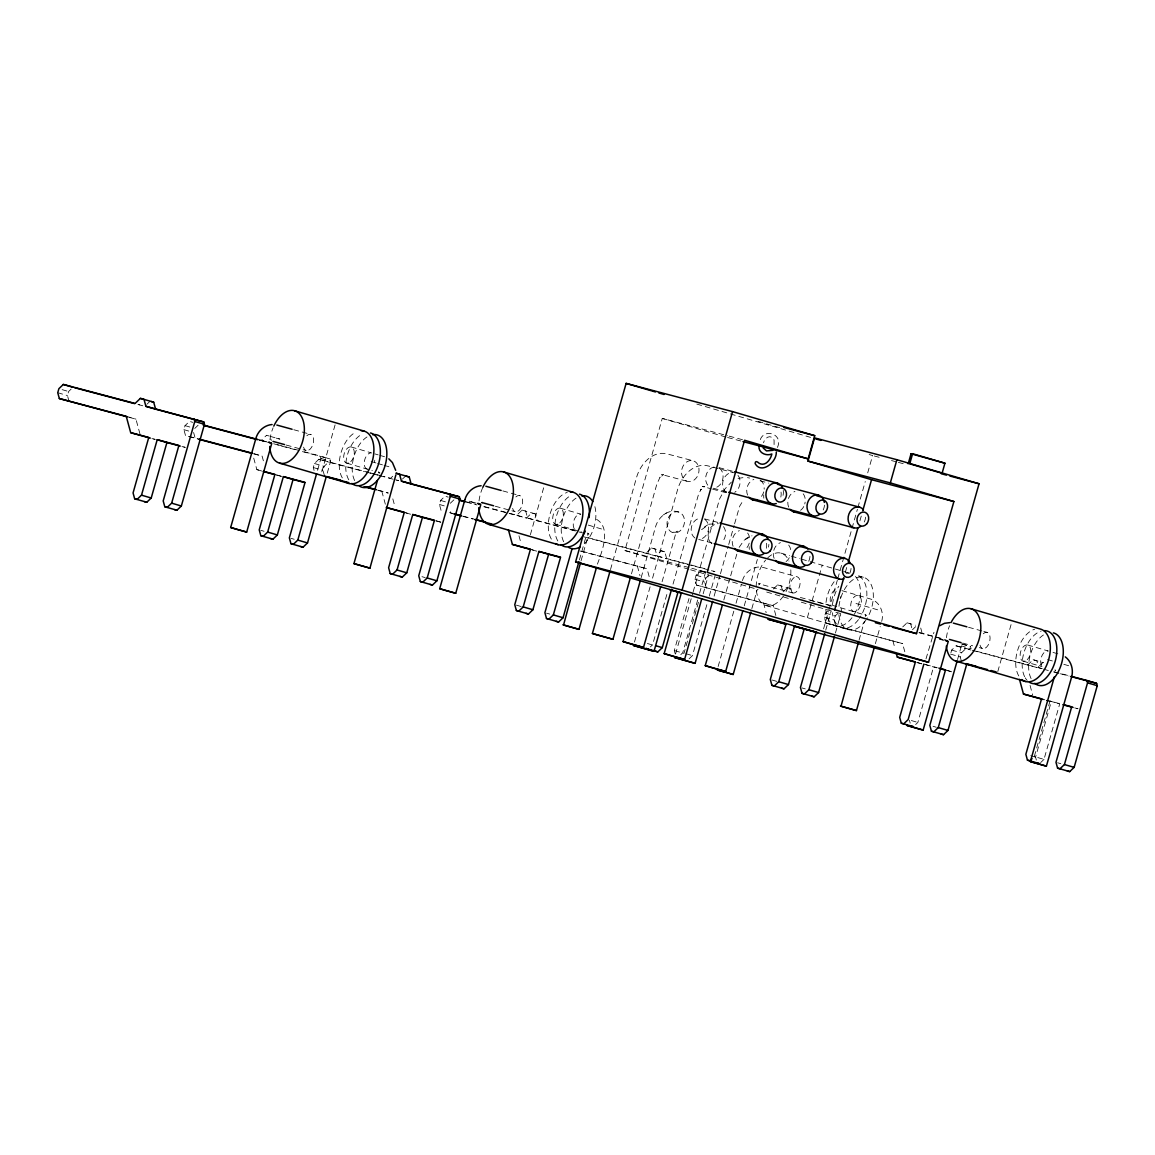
<?xml version="1.0" encoding="UTF-8"?>
<svg xmlns="http://www.w3.org/2000/svg" width="1155" height="1155" viewBox="0 0 1155 1155"><rect width="100%" height="100%" fill="white"/><g stroke="black" fill="none" stroke-linecap="round" stroke-linejoin="round"><path stroke-width="0.75" stroke-dasharray="5 3.75" d="M774.081 444.574L774.095 440.604A5.053 4.071 -75.1 0 0 772.06 437.399C768.219 435.045 764.278 439.131 763.513 442.784M777.431 447.433C784.086 433.111 761.636 427.321 759.73 442.134M881.684 621.376C884.254 612.684 879.995 602 871.014 599.156L841.187 590.422M69.04 401.406L67.452 395.559L68.593 391.531L73.039 387.286M185.493 435.493L183.905 429.66L185.045 425.618L189.492 421.373L192.726 422.326M314.088 470.46L313.294 467.53L314.434 463.502L318.881 459.257L368.402 472.395M317.538 470.316L320.917 458.405L320.282 456.066L301.34 451.042M321.812 471.832L335.21 424.463M324.584 476.221L322.996 470.374L324.136 466.346L328.583 462.101L364.446 471.615M327.24 473.16L330.619 461.249L329.984 458.91L320.282 456.066M441.037 510.308L439.449 504.461L440.589 500.433L445.036 496.188L448.27 497.141M530.376 534.722L543.774 487.352M579.42 559.886L585.686 537.754M581.081 560.724L587.938 536.498L587.548 533.033L588.935 534.188L588.14 533.798M597.424 564.145C602.145 551.051 612.8 525.193 593.555 517.916M610.49 569.588L636.376 478.083C639.87 464.729 652.257 450.002 667.475 454.002L693.592 460.917A10.698 8.59 -75.1 0 1 695.628 478.69A10.698 8.59 -75.1 0 1 681.609 473.608A10.698 8.59 -75.1 0 1 693.592 460.917M688.871 569.271L624.884 550.531L662.263 418.413L727.448 435.709M631.467 573.847L656.805 484.277L660.097 477.116L659.476 478.011L663.706 474.402L661.238 474.402L686.951 481.231M641.169 577.63L655.347 527.575C657.744 517.556 667.994 508.272 678.692 512.026A10.698 8.59 -75.1 0 1 681.464 529.539A10.698 8.59 -75.1 0 1 667.171 525.366A10.698 8.59 -75.1 0 1 678.692 512.026M634.47 642.05L650.106 586.798M652.546 578.164L677.465 490.11C680.945 476.755 693.347 462.029 708.564 466.028L734.681 472.944M662.089 581.759L675.689 533.726L677.335 531.156L675.603 532.267L671.531 532.238L672.86 532.599M666.825 594.522L652.589 644.793L650.381 646.916M673.033 584.141L698.558 494.239L701.172 489.143L700.551 490.038L704.795 486.428L702.312 486.428L710.888 488.709M675.083 653.47L674.289 650.554L689.015 598.55M775.857 615.528L773.186 605.711L696.581 585.123L694.992 579.276L696.133 575.248L700.58 571.003L705.691 572.36M675.545 654.077L692.654 593.641M693.144 591.909L719.565 498.989L724.82 489.085L731.404 482.054M697.663 600.023L682.735 652.792L679.4 655.968M699.584 593.222L705.849 571.09L705.214 568.765L656.993 555.974L655.087 548.957L651.478 548.004L646.15 553.086L586.379 537.234M689.881 632.594L683.991 653.384L674.289 650.554M692.336 623.917L698.717 601.38M706.283 587.967L704.694 582.12L705.835 578.092L710.282 573.847M703.178 593.785L708.506 574.916M689.102 658.812L692.437 655.621L707.365 602.867M709.285 596.067L715.551 573.934M714.108 596.168L719.955 575.508M720.446 573.775L728.242 546.214M728.733 544.496L734.089 525.554M734.58 523.821L739.648 506.265L743.56 499.783M723.824 599.965L730.177 577.514M730.667 575.796L737.511 551.628M718.136 666.522L734.104 610.114M736.038 603.285L741.351 584.488M744.253 605.812L757.362 559.482M751.847 608.613L757.247 589.541M807.359 617.651L822.201 565.199M904.798 651.767L902.575 643.58L825.969 623.007L824.381 617.16L825.522 613.132L827.745 611.009M823.573 628.854L828.467 611.529M828.958 609.797L837.303 580.33M837.794 578.597L851.524 530.073M852.015 528.34L857.4 509.268M857.891 507.536L865.254 481.548M867.708 472.871L872.603 455.546L869.152 454.536M825.738 630.154L831.037 611.428M845.33 572.346L846.788 567.192M859.898 520.876L861.356 515.722M835.671 625.837L834.083 620.004L835.224 615.962L839.671 611.717M835.44 632.998L840.739 614.272M859.031 640.231L864.416 621.188M875.375 643.667L880.226 626.515M925.992 658.87L933.962 632.319M915.626 724.56L917.85 722.452L933.543 666.984L936.878 667.864M950.912 652.748L951.677 650.063L956.123 645.818L974.907 650.799M957.538 659.519L961.393 645.905L960.758 643.566L970.46 646.41L971.095 648.749L961.393 645.905M961.436 661.31L960.238 656.935L961.379 652.907L965.825 648.662L970.951 650.02M997.79 671.546L1011.188 624.176M1049.996 701.071L1034.288 756.539L1044.005 759.384L1059.698 703.915L1049.996 701.071L1061.676 704.175M1036.353 760.062L1035.559 757.146L1051.252 701.677L1046.401 700.248M742.463 580.59C744.831 571.812 754.229 565.069 763.325 567.48L797.268 576.821A8.388 4.837 -74.6 0 1 797.816 590.147A8.388 4.837 -74.6 0 1 789.818 587.678A8.388 4.837 -74.6 0 1 797.268 576.821M739.128 547.383L744.08 540.222L751.977 535.776M758.705 584.892L760.322 583.434L758.575 583.708L792.662 592.948M701.605 529.683L709.242 524.182L718.367 523.677M146.887 404.264L150.092 401.218M194.747 428.462L198.082 425.271M257.796 439.492L261.218 440.402L266.545 435.305L270.155 436.272L271.295 440.474M392.729 476.25L390.607 478.286L383.763 476.466M402.431 479.08L405.636 476.033M450.291 503.277L454.738 499.032M509.918 513.398L516.761 515.217L522.089 510.12L525.698 511.073L527.604 518.09L585.527 533.726M483.772 506.727L526.463 518.046L531.791 512.964L535.4 513.917L537.306 520.934M584.127 536.916L655.852 555.93L661.18 550.848L664.789 551.801L666.695 558.818L709.748 570.224M773.359 589.007L777.633 584.935L781.242 585.888L782.772 591.504M783.076 591.851L787.335 587.78L790.944 588.732L792.85 595.749M902.748 626.891L907.022 622.819L910.631 623.772L912.161 629.388M912.464 629.735L915.655 626.674M976.61 651.247L1027.849 664.832L1033.176 659.75L1036.786 660.703L1038.692 667.72L1041.926 668.658M972.654 650.467L1037.551 667.677L1042.878 662.595L1046.488 663.548M1040.669 762.56L1044.005 759.384M663.374 514.928L666.507 512.907M704.463 526.954L707.582 524.933M745.538 538.981L748.671 536.96M738.016 478.43L745.206 477.304M747.444 477.636L749.638 478.055M874.321 456.008L879.475 457.366M891.487 460.556L896.641 461.928M898.359 462.375L903.513 463.747M729.166 436.157L744.6 440.257M727.549 437.485L741.265 441.123M719.016 467.645L732.79 471.298M760.091 480.827L768.797 483.137M713.198 488.219L726.971 491.871M712.606 489.157L728.04 493.257A10.698 8.59 -75.1 0 1 722.9 481.519A10.698 8.59 -75.1 0 1 732.472 472.539M704.521 518.869L718.294 522.522M698.703 539.443L712.476 543.095M276.247 438.149L279.857 439.102L266.545 435.305M137.936 404.495L143.047 405.853L138.297 404.409M277.229 444.646L299.621 450.58M258.965 440.069L267.498 442.336M281.762 446.119L295.536 449.771M302.437 451.605L329.984 458.91M370.105 472.843L375.231 474.2M376.934 474.662L382.06 476.019M366.149 472.063L371.275 473.42M372.978 473.868L378.104 475.239M379.807 475.687L398.591 480.668L393.841 479.224M465.523 501.631L475.773 504.345M484.306 506.612L508.214 512.95M527.604 518.09L575.825 530.881M466.692 502.194L476.928 504.923M711.466 570.686L714.916 571.595L711.682 570.657M129.086 417.33L135.944 419.149L139.943 433.876M624.884 550.531L690.055 567.827M691.773 568.274L707.207 572.375M800.372 597.467L831.369 605.696L832.004 608.035M810.074 600.311L832.466 606.245M188.929 436.402L197.505 438.683M188.727 436.446L198.631 439.247M253.523 453.8L262.098 456.081L264.322 464.252M919.423 632.608L943.534 639.004M919.005 632.68L944.631 639.567M961.855 644.129L970.46 646.41M378.349 490.211L388.253 493.012M377.757 490.326L388.051 493.055M835.888 612.265L842.746 614.085M1038.692 667.72L1042.142 668.63M1054.197 671.82L1069.689 675.935M1053.562 671.921L1058.731 673.293M1060.449 673.755L1069.068 676.036M449.613 512.589L453.049 513.499M463.343 516.227L473.622 518.956M454.175 514.062L450.739 513.152L449.555 508.763M462.751 516.328L473.045 519.071M582.438 551.368L647.031 568.78L649.702 578.583M580.128 551.036L647.031 568.78M151.897 438.553L155.174 439.434L148.764 437.456M181.927 446.523L185.262 447.404L182.129 446.393M696.581 585.123L773.186 605.711M253.725 458.145L256.843 469.594L261.766 470.908M276.406 475.052L281.329 476.365M825.969 623.007L902.575 643.58M405.795 512.936L410.732 514.235L404.308 512.271M435.81 520.891L440.806 522.219M531.95 549.867L536.873 551.18L530.463 549.202M925.501 664.573L937.181 667.677M916.882 662.566L921.82 663.865M946.898 670.521L951.893 671.849M1046.329 700.363L1051.252 701.677M1074.713 707.899L1078.048 708.78L1071.681 706.831M293.789 429.732L310.767 434.396M502.844 490.918L519.808 495.582M968.554 627.281L982.14 631.02M983.829 631.482L987.222 632.42M286.267 445.05L306.162 450.522M495.307 506.237L510.221 510.337M511.882 510.799L515.202 511.708M962.721 643.061L972.669 645.804M979.296 647.623L982.616 648.533M267.022 441.917L259.355 439.737L266.906 442.351M476.062 503.104L468.396 500.923L475.947 503.551M943.476 639.942L939.347 638.773M758.07 421.344L780.318 427.87M696.797 404.077L810.55 437.384M662.263 418.413L725.831 437.023M780.953 553.13L789.544 555.642M791.262 556.147L799.852 558.659M801.57 559.164L808.442 561.171M810.16 561.677L848.838 572.995M863.435 577.283L856.967 575.378A27.258 16.213 -73.7 0 1 859.407 618.315M351.264 446.985L371.794 453.005M374.971 453.929L378.161 454.868M379.75 455.33L384.514 456.73M560.305 508.186L580.835 514.192A8.388 4.981 -73.7 0 0 573.732 520.977A8.388 4.981 -73.7 0 0 576.273 530.333M1027.719 645.01L1048.264 651.016A8.388 4.981 -73.7 0 0 1041.492 656.762A8.388 4.981 -73.7 0 0 1042.517 666.551M1053.028 652.416L1060.969 654.741M371.145 461.538L376.01 462.967M377.627 463.444L382.507 464.873M384.124 465.35L392.238 467.717M588.299 525.106L602.91 529.394M856.014 603.502L880.37 610.62M1047.599 659.563L1052.465 660.992M1063.827 664.313L1068.693 665.742M522.089 510.12L535.4 513.917M651.478 548.004L664.789 551.801M777.633 584.935L790.944 588.732M907.022 622.819L915.482 625.187M1033.176 659.75L1043.254 662.595M346.688 463.126L372.314 470.634M555.728 524.312L581.355 531.82M1023.157 661.151L1041.983 666.652M273.677 443.751L278.528 445.166M656.993 555.974L666.695 558.818M1043.543 669.135L1048.394 670.564M261.218 440.402L267.686 442.293M516.761 515.217L526.463 518.046M646.15 553.086L655.852 555.93M1027.849 664.832L1037.551 667.677M320.917 458.405L330.619 461.249M318.881 459.257L328.583 462.101M700.58 571.003L705.431 572.418M956.123 645.818L965.825 648.662M690.603 569.776L758.07 589.526M766.718 592.053L792.662 599.647M801.31 602.188L834.17 611.803M62.125 389.639L68.593 391.531M185.045 425.618L189.896 427.047M314.434 463.502L324.136 466.346M440.589 500.433L445.44 501.848M696.133 575.248L705.835 578.092M825.522 613.132L835.224 615.962M951.677 650.063L961.379 652.907M57.75 392.714L67.452 395.559M183.905 429.66L188.756 431.075M313.294 467.53L322.996 470.374M439.449 504.461L444.3 505.89M694.992 579.276L704.694 582.12M824.381 617.16L834.083 620.004M950.536 654.091L960.238 656.935M126.242 416.305L135.944 419.149M254.013 453.713L262.098 456.081M766.111 605.567L848.593 629.72M436.056 520.746L440.921 522.161M945.526 669.886L952.009 671.791M923.841 664.139L933.543 666.984M276.536 474.864L281.387 476.293M917.012 662.378L921.863 663.793M1041.55 698.833L1044.784 699.786M256.843 469.594L261.694 471.023M290.973 538.331L294.207 539.269M421.979 576.677L425.213 577.63M546.517 613.146L549.751 614.085M685.969 653.73L692.437 655.621M802.061 687.947L805.295 688.9M933.067 726.307L936.301 727.26M1057.605 762.762L1060.839 763.715M911.367 720.547L917.85 722.452M260.842 530.333L264.076 531.286M516.386 605.148L521.237 606.563M647.392 643.494L653.86 645.4M771.93 679.963L776.781 681.378M1030.708 755.717L1035.559 757.146M943.361 640.375L939.275 639.018M379.1 472.612L379.894 472.987L378.508 471.846L379.085 473.218M1055.598 670.781L1054.963 669.857L1055.338 670.492M1030.058 685.42L1032.729 695.238M920.723 628.017L922.239 633.619M892.873 640.751L895.096 648.922M909.404 720.215L910.198 723.131M841.071 608.526L841.706 610.865M763.484 602.867L766.155 612.684M637.329 565.936L640 575.753M518.97 535.805L521.194 543.976M392.815 498.873L395.039 507.045M381.785 491.12L385.337 504.201M193.607 432.49L195.195 438.337M865.615 616.452L865.008 614.272L866.394 615.413L833.188 605.552A8.388 4.981 -73.7 0 1 830.662 596.211A8.388 4.981 -73.7 0 1 837.765 589.411M1018.768 675.935A27.258 16.213 -73.7 0 1 1018.075 648.879A27.258 16.213 -73.7 0 1 1034.649 629.244M946.436 637.719A27.258 16.213 -73.7 0 1 949.569 625.736M1027.17 680.41A27.258 16.213 -73.7 0 1 1025.236 677.826M1024.629 676.7A27.258 16.213 -73.7 0 1 1024.832 649.933A27.258 16.213 -73.7 0 1 1041.117 631.135M1031.097 678.591A27.258 16.213 -73.7 0 1 1043.441 634.976M983.28 633.763A8.388 4.837 -74.6 0 1 989.821 635.784A8.388 4.837 -74.6 0 1 986.558 647.175A8.388 4.837 -74.6 0 1 980.032 645.169M855.407 576.489A27.258 16.213 -73.7 0 1 852.939 616.423M851.986 617.723A27.258 16.213 -73.7 0 1 825.796 609.219M826.027 602.477A27.258 16.213 -73.7 0 1 835.166 580.445M846.196 573.313A27.258 16.213 -73.7 0 1 849.113 573.227M767.7 557.865A27.258 16.213 -73.7 0 1 788.966 561.07M790.814 569.834A27.258 16.213 -73.7 0 1 785.169 593.222M783.393 596.067A27.258 16.213 -73.7 0 1 758.662 598.839A27.258 16.213 -73.7 0 1 765.621 560.088M858.468 619.629A27.258 16.213 -73.7 0 1 832.394 612.713M832.495 604.383A27.258 16.213 -73.7 0 1 838.775 586.278M838.963 606.274A27.258 16.213 -73.7 0 1 864.936 577.818A27.258 16.213 -73.7 0 1 866.784 618.835M865.875 620.206A27.258 16.213 -73.7 0 1 838.732 613.016M840.725 596.63A8.388 4.981 -73.7 0 1 840.306 598.766M551.354 539.111A27.258 16.213 -73.7 0 1 550.661 512.04A27.258 16.213 -73.7 0 1 567.235 492.405M479.022 500.88A27.258 16.213 -73.7 0 1 482.862 487.309M557.822 541.002A27.258 16.213 -73.7 0 1 570.686 495.582M594.883 506.655A27.258 16.213 -73.7 0 1 584.387 543.745M563.683 541.767A27.258 16.213 -73.7 0 1 576.027 498.152M515.866 496.939A8.388 4.837 -74.6 0 1 522.407 498.946A8.388 4.837 -74.6 0 1 519.144 510.351A8.388 4.837 -74.6 0 1 512.603 508.344M342.313 477.91A27.258 16.213 -73.7 0 1 355.163 432.49M269.967 439.694A27.258 16.213 -73.7 0 1 273.114 427.725M348.781 479.801A27.258 16.213 -73.7 0 1 361.63 434.396M354.643 480.567A27.258 16.213 -73.7 0 1 366.987 436.951M374.769 460.21A8.388 4.981 -73.7 0 1 374.335 462.347M367.232 469.132A8.388 4.981 -73.7 0 1 364.431 460.859A8.388 4.981 -73.7 0 1 370.466 452.948M306.826 435.753A8.388 4.837 -74.6 0 1 313.351 437.759A8.388 4.837 -74.6 0 1 310.103 449.165A8.388 4.837 -74.6 0 1 303.563 447.144M738.002 475.398A10.698 8.59 -75.1 0 1 734.724 492.348M723.506 526.637A10.698 8.59 -75.1 0 1 722.554 541.565M711.913 543.644A10.698 8.59 -75.1 0 1 708.607 531.921A10.698 8.59 -75.1 0 1 717.529 523.778M781.04 492.073A10.698 8.59 -75.1 0 1 779.654 500.129M763.845 498.18A10.698 8.59 -75.1 0 1 763.758 494.932M766.545 543.312A10.698 8.59 -75.1 0 1 766.184 548.769M749.335 549.419A10.698 8.59 -75.1 0 1 749.22 546.69M704.839 519.389A10.698 8.59 -75.1 0 1 708.131 531.112A10.698 8.59 -75.1 0 1 699.208 539.269M694.935 538.013A10.698 8.59 -75.1 0 1 691.643 526.29A10.698 8.59 -75.1 0 1 700.565 518.147M768.883 544.352A10.698 8.59 -75.1 0 1 768.407 547.109M719.334 468.165A10.698 8.59 -75.1 0 1 722.626 479.888A10.698 8.59 -75.1 0 1 713.703 488.031M707.741 485.172A10.698 8.59 -75.1 0 1 706.586 473.738A10.698 8.59 -75.1 0 1 715.061 466.909M783.249 490.399A10.698 8.59 -75.1 0 1 781.877 498.455M788.692 545.059A10.698 8.59 -75.1 0 1 790.771 552.422M789.269 557.75A10.698 8.59 -75.1 0 1 785.819 561.734M774.153 558.327A10.698 8.59 -75.1 0 1 773.33 553.086M773.807 550.343A10.698 8.59 -75.1 0 1 780.448 542.633M851.047 568.419A10.698 8.59 -75.1 0 1 849.531 573.732M803.187 493.82A10.698 8.59 -75.1 0 1 804.79 503.941M803.765 506.525A10.698 8.59 -75.1 0 1 800.314 510.51M788.648 507.088A10.698 8.59 -75.1 0 1 794.943 491.409M865.543 517.18A10.698 8.59 -75.1 0 1 864.027 522.508M747.617 533.033A10.698 8.59 -75.1 0 1 749.682 540.396M749.22 543.139A10.698 8.59 -75.1 0 1 744.744 549.708M733.079 546.301A10.698 8.59 -75.1 0 1 739.359 530.607M809.958 556.378A10.698 8.59 -75.1 0 1 808.457 561.705M760.409 480.191A10.698 8.59 -75.1 0 1 764.191 489.171M763.715 491.915A10.698 8.59 -75.1 0 1 759.239 498.484M747.574 495.062A10.698 8.59 -75.1 0 1 753.869 479.383M824.453 505.154A10.698 8.59 -75.1 0 1 822.952 510.481M1027.228 659.693A8.388 4.981 -73.7 0 0 1028.888 645.616A8.388 4.981 -73.7 0 0 1020.183 653.932A8.388 4.981 -73.7 0 0 1027.228 659.693M857.818 610.114A8.388 4.981 -73.7 0 0 859.479 596.038A8.388 4.981 -73.7 0 0 850.773 604.354A8.388 4.981 -73.7 0 0 857.818 610.114M559.814 522.854A8.388 4.981 -73.7 0 0 561.474 508.792A8.388 4.981 -73.7 0 0 552.769 517.108A8.388 4.981 -73.7 0 0 559.814 522.854M350.774 461.668A8.388 4.981 -73.7 0 0 352.434 447.591A8.388 4.981 -73.7 0 0 343.728 455.907A8.388 4.981 -73.7 0 0 350.774 461.668"/><path stroke-width="1.5" d="M395.891 474.849L369.947 568.144L353.935 563.626L377.425 480.494M59.338 398.562L126.242 416.305L130.688 432.663L148.764 437.456L133.07 492.925L134.659 498.772L137.07 499.408L141.502 495.163L157.21 439.694L178.895 445.455L163.202 500.923L164.79 506.756L176.903 510.236L181.349 506.006L204.464 424.304L203.829 421.979L145.905 406.343L144 399.327L140.39 398.374L135.063 403.47L63.337 384.442L58.891 388.686L57.75 392.714L59.338 398.562L127.368 416.868M144.361 501.617L146.772 502.252L151.218 498.007L166.912 442.538L180.267 446.075M164.79 506.756L167.201 507.406L171.647 503.161L194.762 421.474L194.127 419.135M271.324 443.072L268.667 442.192L271.714 443.534L246.694 532.065L237.742 529.625L230.668 527.503L255.818 438.64M263.412 471.341L274.919 474.387L259.225 529.856L260.813 535.703L263.225 536.339L267.657 532.094L283.365 476.625L305.05 482.386L289.356 537.855L290.945 543.702L303.058 547.181L307.504 542.937L326.288 476.553M270.515 538.548L272.927 539.183L277.359 534.938L293.067 479.469L304.747 482.573M290.945 543.702L293.356 544.337L297.802 540.092L316.586 473.723M404.149 512.502L386.232 507.478L404.308 512.271L388.614 567.74L390.202 573.587L392.613 574.223L397.046 569.978L412.754 514.509L434.439 520.27L418.745 575.739L420.333 581.571L432.446 585.051L436.893 580.806L460.008 499.119L459.372 496.78L401.449 481.159L399.543 474.142L395.934 473.189L409.245 476.986L411.151 484.003L459.372 496.78M399.904 576.417L402.315 577.067L406.762 572.822L422.456 517.353L434.136 520.457M420.333 581.571L422.744 582.221L427.191 577.976L450.306 496.289L449.67 493.95M480.379 504.273L477.708 503.392L480.754 504.721L455.734 593.266L444.747 590.234L439.709 588.704L464.859 499.826M508.388 529.683L512.387 544.409L530.463 549.202L514.769 604.671L516.357 610.519L518.768 611.154L523.201 606.909L538.909 551.44L560.594 557.201L544.9 612.67L546.488 618.503L558.601 621.982L563.048 617.752L578.944 561.59M526.059 613.363L528.47 613.998L532.917 609.753L548.611 554.285L560.291 557.389M546.488 618.503L548.899 619.152L553.346 614.908L572.129 548.538M892.483 627.281L916.507 633.647L953.886 501.53L871.549 479.686L807.995 461.076L814.549 437.889L896.886 459.719L979.05 483.772L928.533 662.277L822.1 634.052L575.609 561.893L626.126 383.388L732.559 411.613L814.723 435.666L808.154 458.867L742.983 441.571M596.456 567.581L578.987 629.345L563.553 625.014L580.59 562.456M630.486 577.283L612.944 639.293L596.947 634.875L592.414 633.474L609.999 571.321M660.631 586.899L643.508 647.406L632.088 644.302L623.079 641.602L640.202 581.095M654.019 651.319L633.489 645.501L654.019 651.319L671.575 589.31M655.448 651.232L657.859 651.882L662.306 647.637L677.999 592.169L681.335 593.049M575.609 561.893L682.056 590.118L732.559 411.613M701.72 598.925L684.597 659.433L673.177 656.329L664.154 653.629L681.277 593.121M695.108 663.345L674.578 657.527L695.108 663.345L712.649 601.336M742.795 610.952L725.672 671.459L714.252 668.355L705.243 665.655L722.366 605.148M724.243 672.051L717.168 669.943L733.194 674.491L750.866 612.078M785.848 624.249L767.931 619.224L786.006 624.018L770.313 679.486L771.901 685.334L774.312 685.969L778.744 681.724L794.452 626.255L816.137 632.016L800.444 687.485L802.032 693.318L814.145 696.797L818.592 692.552L834.488 636.391M781.603 688.163L784.014 688.813L788.461 684.569L804.154 629.1L817.509 632.637M802.032 693.318L804.443 693.967L808.89 689.723L824.771 633.561M834.646 610.085L843.872 577.486M848.246 562.052L857.963 527.734M862.814 510.582L871.549 479.686M807.995 461.076L890.317 482.92L896.886 459.719M908.191 463.848L911.05 453.771L912.594 453.727L944.934 463.198L942.09 473.29M874.407 647.103L856.447 710.585L841.013 706.239L858.54 641.963M912.594 453.727L909.736 463.819L940.387 472.785M923.841 664.139L908.133 719.608L903.701 723.853L901.29 723.203L899.702 717.37L915.395 661.902L897.32 657.108L896.424 653.831M923.163 730.09L907.123 725.528L923.163 730.09L948.183 641.66L945.122 640.216L947.793 641.097M938.856 668.124L945.526 669.886L929.833 725.354L931.421 731.202L933.832 731.837L938.279 727.592L957.062 661.223M941.123 734.046L943.534 734.681L947.981 730.436L966.764 664.067M1065.285 656.863C1071.364 661.425 1073.645 669.77 1071.638 676.96L1046.401 766.169L1030.376 761.607L1054.371 676.787M1063.336 704.608L1071.681 706.831L1055.988 762.3L1057.576 768.133L1059.987 768.768L1064.434 764.538L1087.548 682.836L1086.913 680.512L1071.407 676.397M1067.278 770.977L1069.689 771.612L1074.136 767.368L1097.25 685.68L1096.615 683.341L1086.913 680.512M776.29 452.096C776.839 462.217 761.289 474.662 755.139 463.603C755.139 460.34 757.565 461.711 759.08 463.242C765.433 466.952 770.688 459.43 771.858 453.958C766.371 456.398 758.185 452.919 759.023 446.148M255.948 438.164C258.027 430.945 264.481 425.098 272.075 424.535M465.003 499.35C467.068 492.131 473.536 486.284 481.115 485.721M1032.079 758.662L1029.856 760.784L1027.445 760.149L1025.857 754.302L1041.55 698.833L1023.474 694.04L1019.475 679.313M482.227 502.512L481.852 502.656M939.795 625.664L944.487 623.31L949.757 622.632M772.825 450.349L766.516 450.912L763.181 447.981M592.414 633.474L612.944 639.293M230.668 527.503L246.694 532.065M353.935 563.626L369.947 568.144M439.709 588.704L455.734 593.266M562.961 624.783L578.987 629.345M623.079 641.602L643.508 647.406M664.154 653.629L684.597 659.433M705.243 665.655L725.672 671.459M840.421 706.023L856.447 710.585M1030.376 761.607L1046.401 766.169M783.855 427.48L814.723 435.666M941.282 473.767L946.436 475.124M949.858 476.033L979.05 483.772M734.522 471.745L777.575 483.165M777.315 484.234L818.65 495.192M816.672 495.798L859.724 507.218M728.69 492.319L771.742 503.739M752.555 499.783L812.831 515.765M793.629 511.809L853.906 527.792M720.013 522.984L763.065 534.404M761.102 535.01L804.154 546.431M800.458 546.575L845.229 558.457M714.194 543.557L757.247 554.977M738.059 551.022L798.336 567.004M779.134 563.048L839.411 579.03M151.291 401.536L153.702 402.171L155.607 409.188L203.829 421.979M74.743 387.734L134.514 403.586M405.636 476.033L409.245 476.986M203.15 424.997L257.796 439.492M204.32 425.574L257.247 439.622M458.694 499.812L465.523 501.631M459.863 500.389L464.974 501.746M199.209 439.131L252.396 453.236M198.631 439.247L251.804 453.352M326.894 476.567L340.61 480.206M366.352 487.02L376.631 489.749M324.584 476.221L348.608 482.588M364.042 486.688L374.335 489.417M875.331 622.718L880.485 624.09M883.907 624.999L889.061 626.356M1070.786 676.498L1096.615 683.341M454.752 513.946L461.625 515.765M475.34 519.404L485.634 522.132M454.175 514.062L461.033 515.881M474.763 519.519L491.915 524.067M150.251 438.12L130.688 432.663M274.76 474.618L263.311 471.485M965.84 663.576L976.134 666.305M966.98 664.139L987.554 669.597M990.99 670.506L996.13 671.878M530.304 549.433L512.387 544.409M681.638 592.861L669.958 589.772L677.999 592.169M915.236 662.118L897.32 657.108M940.213 668.745L945.223 670.073M1043.037 699.497L1023.474 694.04M1063.033 704.795L1073.053 707.452M174.492 509.6L176.903 510.236M300.647 546.532L303.058 547.181M430.035 584.416L432.446 585.051M556.19 621.347L558.601 621.982M648.157 649.038L645.746 648.403L657.859 651.882M811.734 696.162L814.145 696.797M910.992 726.047L913.403 726.683L901.29 723.203M1037.147 762.979L1038.345 763.296M276.825 425.054L292.1 429.256M485.865 486.255L501.14 490.456M953.279 623.079L966.865 626.819M272.999 441.398L284.606 444.588M482.039 502.584L493.647 505.775M949.453 639.422L961.061 642.613M911.05 453.771L944.934 463.198M726.134 672.383L733.194 674.491M626.126 383.388L655.419 391.964M658.87 392.974L664.038 394.49M815.719 438.9L820.902 440.402M808.154 458.867L744.6 440.257L707.207 572.375L916.507 633.647M890.317 482.92L953.886 501.53M294.453 410.704L363.998 431.06M503.493 471.89L573.039 492.247M970.907 608.714L1040.453 629.085A27.258 16.213 -73.7 0 1 1047.599 662.84A27.258 16.213 -73.7 0 1 1021.814 679.559M140.39 398.374L153.702 402.171M145.905 406.343L155.607 409.188M401.449 481.159L411.151 484.003M194.762 421.474L204.464 424.304M450.306 496.289L460.008 499.119M1087.548 682.836L1097.25 685.68M63.337 384.442L73.039 387.286M279.611 463.141L349.157 483.497M488.652 524.341L558.197 544.698M956.066 661.165L1025.611 681.522M682.056 590.118L928.533 662.277M157.21 439.694L166.912 442.538M283.365 476.625L293.067 479.469M412.754 514.509L422.456 517.353M538.909 551.44L548.611 554.285M794.452 626.255L804.154 629.1M171.647 503.161L181.349 506.006M297.802 540.092L307.504 542.937M427.191 577.976L436.893 580.806M553.346 614.908L563.048 617.752M808.89 689.723L818.592 692.552M938.279 727.592L947.981 730.436M1064.434 764.538L1074.136 767.368M141.502 495.163L151.218 498.007M267.657 532.094L277.359 534.938M397.046 569.978L406.762 572.822M523.201 606.909L532.917 609.753M655.823 645.732L662.306 647.637M778.744 681.724L788.461 684.569M931.421 731.202L943.534 734.681M1057.576 768.133L1069.689 771.612M134.659 498.772L146.772 502.252M260.813 535.703L272.927 539.183M390.202 573.587L402.315 577.067M516.357 610.519L528.47 613.998M771.901 685.334L784.014 688.813M1027.445 760.149L1039.558 763.628M388.831 458.838L392.426 462.563L395.689 470.316M951.027 622.588A27.258 16.213 -73.7 0 1 977.967 614.677A27.258 16.213 -73.7 0 1 969.68 656.083A27.258 16.213 -73.7 0 1 946.335 646.049M1044.091 630.644A27.258 16.213 -73.7 0 1 1055.179 661.353A27.258 16.213 -73.7 0 1 1029.466 682.302M1053.389 632.868A27.258 16.213 -73.7 0 1 1060.535 666.637A27.258 16.213 -73.7 0 1 1034.75 683.341M570.195 491.929A27.258 16.213 -73.7 0 1 581.297 522.638A27.258 16.213 -73.7 0 1 555.584 543.572M482.862 487.309A27.258 16.213 -73.7 0 1 510.337 477.477A27.258 16.213 -73.7 0 1 501.905 519.591A27.258 16.213 -73.7 0 1 478.791 507.623M579.507 494.152A27.258 16.213 -73.7 0 1 589.151 517.599M585.311 531.17A27.258 16.213 -73.7 0 1 560.868 544.626M581.672 495.856A27.258 16.213 -73.7 0 1 592.818 501.631M579.969 547.051A27.258 16.213 -73.7 0 1 568.52 547.355M361.154 430.743A27.258 16.213 -73.7 0 1 372.242 461.437A27.258 16.213 -73.7 0 1 346.543 482.386M273.807 426.123A27.258 16.213 -73.7 0 1 301.296 416.291A27.258 16.213 -73.7 0 1 292.865 458.405A27.258 16.213 -73.7 0 1 269.75 446.436M370.466 432.952A27.258 16.213 -73.7 0 1 377.613 466.721A27.258 16.213 -73.7 0 1 351.827 483.425M372.632 434.67A27.258 16.213 -73.7 0 1 385.496 464.079A27.258 16.213 -73.7 0 1 359.479 486.168M763.931 553.664A10.698 8.59 -75.1 0 1 752.266 550.256A10.698 8.59 -75.1 0 1 756.381 535.703A10.698 8.59 -75.1 0 1 768.046 539.125M776.261 503.566A10.698 8.59 -75.1 0 1 766.227 497.372A10.698 8.59 -75.1 0 1 771.583 484.017A10.698 8.59 -75.1 0 1 782.541 487.886M781.372 563.322A10.698 8.59 -75.1 0 1 775.409 560.464M843.93 578.857A10.698 8.59 -75.1 0 1 833.896 572.663A10.698 8.59 -75.1 0 1 839.252 559.309A10.698 8.59 -75.1 0 1 850.21 563.178M795.867 512.084A10.698 8.59 -75.1 0 1 789.905 509.225M860.591 526.492A10.698 8.59 -75.1 0 1 849.286 523.836A10.698 8.59 -75.1 0 1 851.726 509.629A10.698 8.59 -75.1 0 1 863.464 509.803M740.297 551.296A10.698 8.59 -75.1 0 1 734.32 548.437M805.021 565.69A10.698 8.59 -75.1 0 1 793.716 563.048A10.698 8.59 -75.1 0 1 796.156 548.842A10.698 8.59 -75.1 0 1 807.879 549.015M757.074 499.61A10.698 8.59 -75.1 0 1 748.815 497.199M819.516 514.466A10.698 8.59 -75.1 0 1 807.547 510.25A10.698 8.59 -75.1 0 1 813.394 495.668A10.698 8.59 -75.1 0 1 824.338 502.425M784.49 499.898A7.161 5.761 -75.1 0 0 782.628 488.161A7.161 5.761 -75.1 0 0 774.918 497.098A7.161 5.761 -75.1 0 0 784.49 499.898M769.995 551.137A7.161 5.761 -75.1 0 0 768.133 539.399A7.161 5.761 -75.1 0 0 760.423 548.336A7.161 5.761 -75.1 0 0 769.995 551.137M866.654 523.951A7.161 5.761 -75.1 0 0 864.792 512.214A7.161 5.761 -75.1 0 0 857.082 521.15A7.161 5.761 -75.1 0 0 866.654 523.951M852.159 575.19A7.161 5.761 -75.1 0 0 850.297 563.452A7.161 5.761 -75.1 0 0 842.587 572.389A7.161 5.761 -75.1 0 0 852.159 575.19M825.58 511.925A7.161 5.761 -75.1 0 0 823.717 500.187A7.161 5.761 -75.1 0 0 816.008 509.124A7.161 5.761 -75.1 0 0 825.58 511.925M811.084 563.164A7.161 5.761 -75.1 0 0 809.222 551.426A7.161 5.761 -75.1 0 0 801.512 560.363A7.161 5.761 -75.1 0 0 811.084 563.164"/></g></svg>
